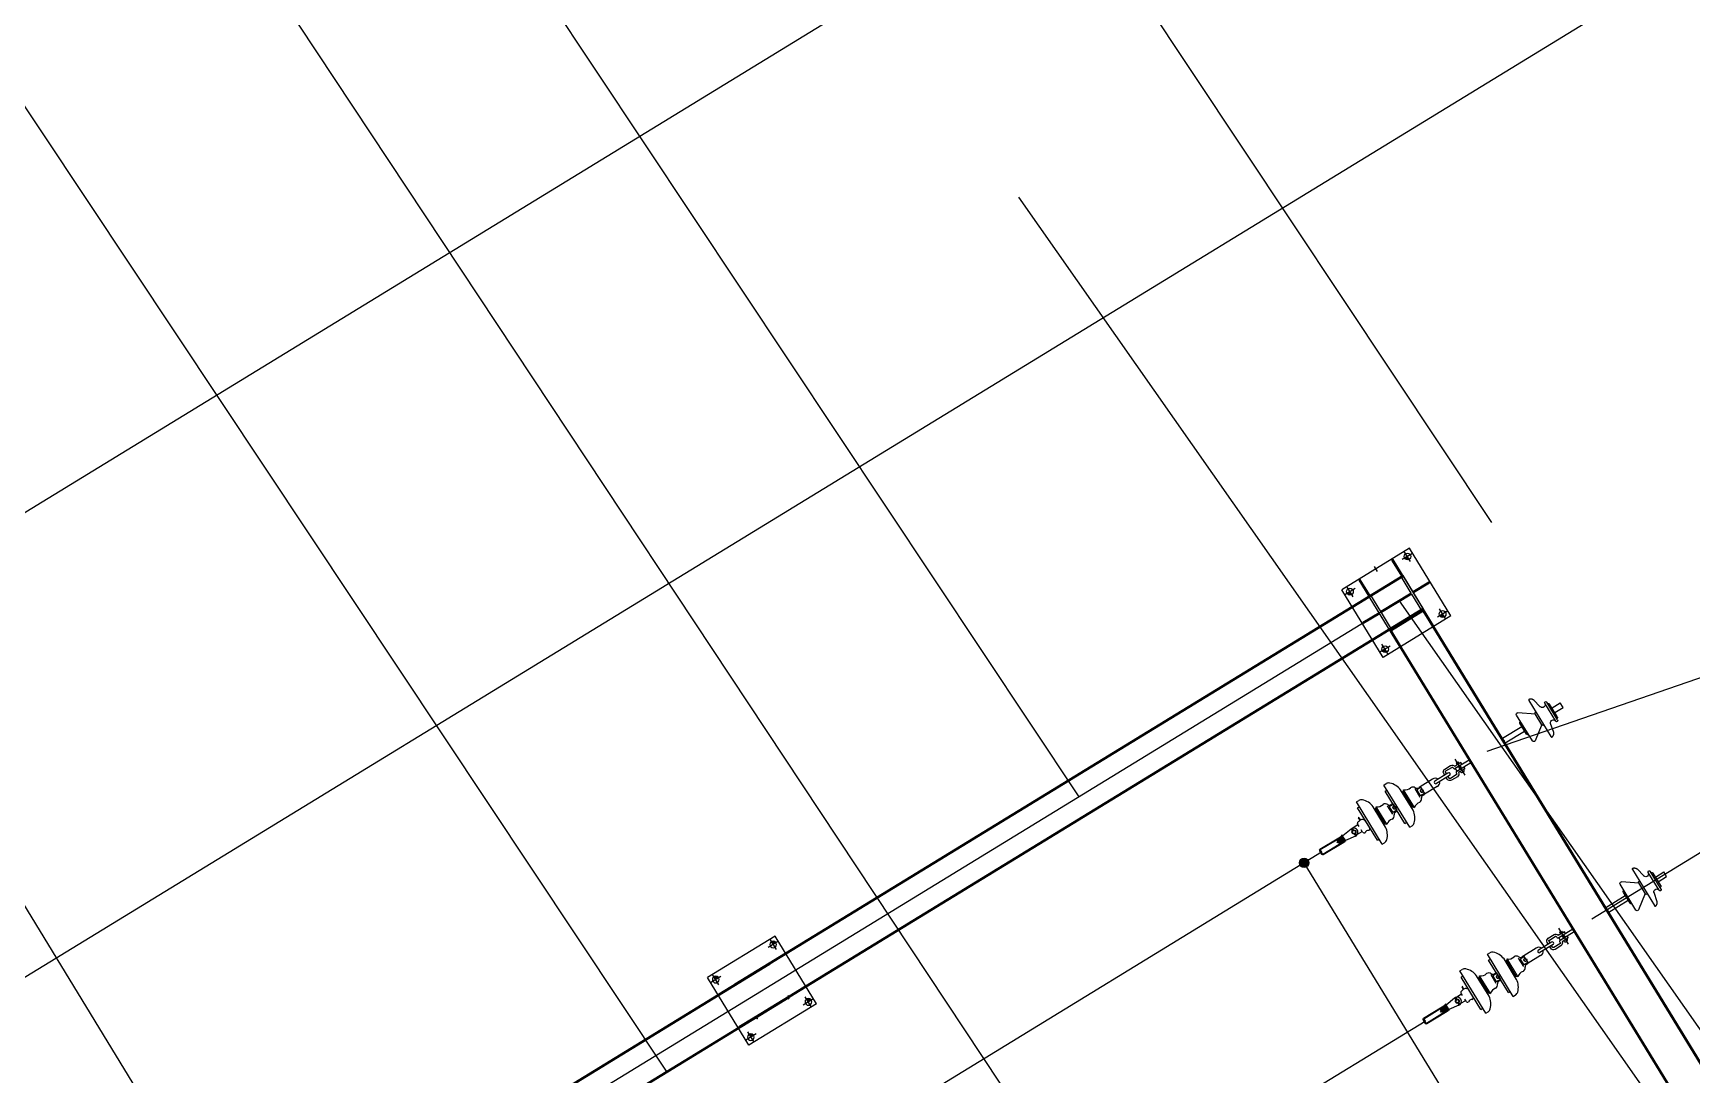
# Model space of a CAD drawing. Header units: millimetres. Extents: x 308437 to 311888, y 6841816 to 6843567.
# Drawn here: x 311657.24 to 311665.61, y 6842032.64 to 6842037.89 of the extents above; entities that cross this region are included whole.
import ezdxf

# ---------------------------------------------------------------- set-up
doc = ezdxf.new("R2010")
doc.units = ezdxf.units.MM
doc.linetypes.add('CENTER', pattern=[2, 1.25, -0.25, 0.25, -0.25])
doc.linetypes.add('DASHED', pattern=[19.05, 12.7, -6.35])
for name, color, linetype in [('C-ESTRUCTURA', 94, 'Continuous'), ('E-CIERROS', 40, 'Continuous'), ('E-CONDUCTOR', 40, 'Continuous'), ('E-EQUIPOS', 54, 'Continuous'), ('E-MALLA-TIERRA', 7, 'DASHED'), ('Franja', 2, 'DASHED'), ('LMT', 4, 'Continuous'), ('POI', 1, 'Continuous'), ('T-TOPOGRAFIA', 60, 'Continuous'), ('T-VIAS', 94, 'Continuous')]:
    doc.layers.add(name, color=color, linetype=linetype)
doc.linetypes.add('CERCO', pattern='A,5,["X",Standard,S=1.8,R=0,X=-1.8,Y=-0.9],5', length=10)

# ---------------------------------------------------------------- blocks, each defined once
blk = doc.blocks.new('M22')
for p, q in [((-30.5, 0), (30.5, 0)), ((0, -30.5), (0, 30.5))]:
    blk.add_line(p, q)
at = {"color": 4, "const_width": 17}
blk.add_lwpolyline([(0, 8.4, 0.414214), (-8.4, 0, 0.414214)], format="xyb", dxfattribs=at)
blk.add_circle((0, 0), 16.9)
at = {"flags": 1}
blk.add_attdef('TOLE', (18, -12.7), '', height=5.26, dxfattribs=at)
blk = doc.blocks.new('3D_INFOPOS')
blk.add_point((0, 0))
at = {"layer": 'T-TOPOGRAFIA', "flags": 1}
blk.add_attdef('POS_PEZ', (7.6, -4.3), '', height=5.26, dxfattribs=at)
blk = doc.blocks.new('A$C343F4AB5')
at = {"layer": 'C-ESTRUCTURA'}
for p, q in [((-3850, -550), (-3850, -4098)), ((-3844, -550), (-3844, -4098)), ((-3656, -550), (-3656, -4098)), ((-3650, -550), (-3650, -4395)), ((-3950, -4000), (-3950, -4400)), ((-3950, -4000), (-3550, -4000)), ((-3850, -4005), (-3850, -4395)), ((-3850, -4005), (-3844, -4005)), ((-3844, -4005), (-3844, -4100)), ((-3656, -4005), (-3650, -4005)), ((-3656, -4005), (-3656, -4100)), ((-3650, -4005), (-3650, -4395)), ((-3550, -4000), (-3550, -4400)), ((-200, -4000), (200, -4000)), ((-200, -4000), (-200, -4400)), ((200, -4000), (200, -4400)), ((-3850, -4085), (-3844, -4085)), ((-3657, -4094), (-3843, -4094)), ((-3843, -4100), (-3843, -4094)), ((-3828.6, -4100), (-3828.6, -4094)), ((-3671.4, -4100), (-3671.4, -4094)), ((-3657, -4100), (-3657, -4094)), ((-3656, -4085), (-3650, -4085)), ((-93, -4100), (-93, -4094)), ((93, -4100), (93, -4094)), ((-3850, -4100), (-3840, -4100)), ((-3850, -4100), (100, -4100)), ((-3850, -4300), (-3850, -4100)), ((-3650, -4100), (-3850, -4100)), ((-3850, -4106), (100, -4106)), ((-3840, -4100), (-3840, -4197)), ((-3660, -4100), (-3660, -4197)), ((-3660, -4100), (-3650, -4100)), ((-195, -4100), (195, -4100)), ((-195, -4100), (-195, -4106)), ((-195, -4106), (-100, -4106)), ((-115, -4100), (-115, -4106)), ((-100, -4100), (-100, -4110)), ((3850, -4100), (-100, -4100)), ((100, -4100), (-100, -4100)), ((3850, -4106), (-100, -4106)), ((100, -4100), (100, -4110)), ((100, -4106), (195, -4106)), ((115, -4100), (115, -4106)), ((195, -4100), (195, -4106)), ((-3945, -4197), (-3945, -4203)), ((-3945, -4197), (-3850, -4197)), ((-3945, -4203), (-3850, -4203)), ((-3865, -4197), (-3865, -4203)), ((-3840, -4197), (-3660, -4197)), ((-3840, -4203), (-3840, -4300)), ((-3840, -4203), (-3660, -4203)), ((-3660, -4203), (-3660, -4300)), ((-3650, -4197), (-3555, -4197)), ((-3650, -4203), (-3555, -4203)), ((-3635, -4197), (-3635, -4203)), ((-3555, -4197), (-3555, -4203)), ((-3850, -4294), (100, -4294)), ((-3850, -4300), (-3840, -4300)), ((-3850, -4300), (100, -4300)), ((-3850, -4315), (-3844, -4315)), ((-3844, -4300), (-3844, -4395)), ((-3660, -4300), (-3650, -4300)), ((-3656, -4300), (-3656, -4395)), ((-3656, -4315), (-3650, -4315)), ((-195, -4294), (-195, -4300)), ((-195, -4294), (-100, -4294)), ((-195, -4300), (195, -4300)), ((-115, -4294), (-115, -4300)), ((-100, -4290), (-100, -4300)), ((3850, -4294), (-100, -4294)), ((3850, -4300), (-100, -4300)), ((100, -4290), (100, -4300)), ((100, -4294), (195, -4294)), ((115, -4294), (115, -4300)), ((195, -4294), (195, -4300)), ((-3950, -4400), (-3550, -4400)), ((-3850, -4395), (-3844, -4395)), ((-3656, -4395), (-3650, -4395)), ((-200, -4400), (200, -4400))]:
    blk.add_line(p, q, dxfattribs=at)
at = {"layer": 'C-ESTRUCTURA', "linetype": 'CENTER', "ltscale": 2}
for p, q in [((-3945, -4200), (-3950, -4200)), ((-200, -4200), (-195, -4200)), ((-3750, -4414.8), (-3750, -4385.2))]:
    blk.add_line(p, q, dxfattribs=at)
at = {"layer": 'C-ESTRUCTURA'}
for p in [(-3657, -4094), (-3657, -4094), (-3657, -4094), (93, -4094), (93, -4094), (93, -4094), (-3850, -4294), (-3850, -4294), (-3850, -4294)]:
    blk.add_point(p, dxfattribs=at)
for name, p, rotation in [('M22', (-3920, -4030), 270), ('M22', (-3580, -4030), 270), ('3D_INFOPOS', (-3847, -4051.4), 327.2957795130823), ('3D_INFOPOS', (-3750, -4097), 90), ('3D_INFOPOS', (-3653, -4051.4), 327.2957795130823), ('3D_INFOPOS', (-3898.6, -4200), 327.2957795130823), ('3D_INFOPOS', (-3750, -4200), 327.2957795130823), ('3D_INFOPOS', (-3750, -4200), 327.2957795130823), ('3D_INFOPOS', (-3601.4, -4200), 327.2957795130823), ('M22', (-3920, -4370), 270), ('3D_INFOPOS', (-3847, -4348.6), 327.2957795130823), ('3D_INFOPOS', (-3653, -4348.6), 327.2957795130823), ('M22', (-3580, -4370), 270)]:
    blk.add_blockref(name, p, dxfattribs=dict(at, rotation=rotation))
at = {"layer": 'C-ESTRUCTURA', "xscale": -1}
for name, p, rotation in [('M22', (-170, -4030), 180), ('M22', (170, -4030), 180), ('3D_INFOPOS', (-148.6, -4103), 122.7042204869177), ('3D_INFOPOS', (148.6, -4103), 122.7042204869177), ('M22', (-170, -4370), 180), ('3D_INFOPOS', (-148.6, -4297), 122.7042204869177), ('M22', (170, -4370), 180), ('3D_INFOPOS', (148.6, -4297), 122.7042204869177)]:
    blk.add_blockref(name, p, dxfattribs=dict(at, rotation=rotation))
blk = doc.blocks.new('A$C7EE857D7')
at = {"layer": 'E-EQUIPOS', "color": 1}
for p, q in [((608.9, 189.5), (622.6, 189.5)), ((608.9, -60.5), (608.9, 189.5)), ((771.4, -60.5), (771.4, 189.5)), ((771.4, 189.5), (785.1, 189.5)), ((513.9, 86.7), (459.8, 78.8)), ((521.3, 86.6), (555.6, 87.5)), ((555.6, 76.2), (555.6, 87.5)), ((567.3, 99.2), (561.8, 97.8)), ((574.7, 115.7), (574.7, 101)), ((578.5, 115.7), (574.7, 115.7)), ((578.5, 100.9), (578.5, 115.7)), ((597.7, 45.5), (597.7, 85.2)), ((597.9, 160), (608.9, 160)), ((597.9, -31.1), (597.9, 160)), ((667.8, 4.1), (667.8, 124.8)), ((667.8, 108.6), (673.7, 108.6)), ((673.7, 20.3), (673.7, 108.6)), ((681, 12.3), (681, 116.6)), ((732.5, 40.3), (732.5, 90.7)), ((760.3, -31.1), (760.3, 160)), ((760.3, 160), (771.4, 160)), ((830.2, 4.1), (830.2, 124.8)), ((830.2, 108.6), (836.1, 108.6)), ((836.1, 20.3), (836.1, 108.6)), ((843.4, 12.3), (843.4, 116.6)), ((894.9, 40.3), (894.9, 90.7)), ((1145.1, 113.7), (1145.1, 18.9)), ((321.4, 75.4), (321.4, 56.2)), ((323.2, 54.2), (323.2, 77.5)), ((326.1, 77.4), (326.1, 64.4)), ((326.1, 54.2), (326.1, 67.3)), ((327.5, 81.7), (438.6, 81.7)), ((327.5, 78.8), (422.8, 78.8)), ((327.5, 52.8), (422.8, 52.8)), ((327.5, 49.9), (438.6, 49.9)), ((416.5, 65.8), (460.5, 65.8)), ((436.9, 49.9), (438.6, 49.9)), ((438.6, 81.7), (454.5, 81.7)), ((438.6, 81.7), (438.6, 49.9)), ((438.6, 49.9), (454.5, 49.9)), ((454.5, 49.4), (454.5, 83.2)), ((459.8, 83.2), (454.5, 83.2)), ((459.8, 49.4), (454.5, 49.4)), ((459.8, 76.3), (459.8, 83.2)), ((459.8, 76.3), (459.8, 78)), ((459.8, 56.2), (459.8, 76.3)), ((459.8, 49.4), (459.8, 56.2)), ((459.8, 54.5), (459.8, 56.2)), ((515, 44.8), (459.8, 52.8)), ((514.8, 79.7), (515.7, 75.9)), ((515.4, 56.2), (515.4, 45.1)), ((515.4, 45.1), (516.5, 45.1)), ((516.5, 45.1), (516.5, 55.9)), ((517, 53.3), (517, 55.9)), ((518.3, 52.9), (517, 53.3)), ((517.5, 49.2), (519.1, 50.8)), ((517.5, 45.1), (517.5, 49.2)), ((518.7, 45.1), (517.5, 45.1)), ((519.5, 52), (518.3, 52.9)), ((518.4, 55.8), (518.4, 54.5)), ((518.4, 54.5), (520.2, 53.9)), ((520.4, 50.3), (518.7, 48.8)), ((518.7, 48.8), (518.7, 45.1)), ((519.1, 50.8), (519.5, 52)), ((520.2, 53.9), (521.1, 52.1)), ((521.1, 52.1), (520.4, 50.3)), ((522.4, 79.5), (521.3, 75.9)), ((528, 47.4), (555.6, 46.5)), ((555.6, 43.1), (555.6, 55.5)), ((667.8, 20.3), (673.7, 20.3)), ((830.2, 20.3), (836.1, 20.3)), ((1078.2, 72.2), (1001.7, 72.3)), ((1078.8, 57.6), (1001.7, 57.6)), ((597.9, -31.1), (608.9, -31.1)), ((608.9, -60.5), (622.6, -60.5)), ((760.3, -31.1), (771.4, -31.1)), ((771.4, -60.5), (785.1, -60.5))]:
    blk.add_line(p, q, dxfattribs=at)
at = {"layer": 'E-EQUIPOS', "color": 1, "linetype": 'Continuous'}
for p, q in [((1139.9, 94.1), (1150.4, 94.1)), ((1139.9, 94.1), (1139.9, 83.3)), ((1150.4, 94.1), (1150.4, 83.3)), ((1161.4, 83.3), (1125.2, 83.3)), ((1161.4, 46.5), (1125.2, 46.5)), ((1139.9, 72.2), (1139.9, 57.7)), ((1150.4, 72.2), (1150.4, 57.7)), ((1161.4, 72.2), (1161.4, 83.3)), ((1161.4, 57.7), (1161.4, 46.5))]:
    blk.add_line(p, q, dxfattribs=at)
at = {"layer": 'E-EQUIPOS', "color": 1}
for points in [[(555.6, 87.5), (556, 90.3), (556.4, 91.7), (557, 93), (558, 94.4), (559.1, 95.7), (560.4, 96.9), (561.8, 97.8)], [(673.7, 108.6), (681.1, 116.6)], [(836.1, 108.6), (843.5, 116.6)], [(996.6, 86.8), (922.8, 85.7)], [(673.7, 20.3), (681.1, 12.3)], [(836.1, 20.3), (843.5, 12.3)], [(996.6, 43), (922.8, 43.2)], [(1204.2, 72.2), (1121.4, 72.2), (1121.4, 57.7), (1204.2, 57.7)], [(1204.2, 72.2), (1204.2, 57.7)]]:
    blk.add_lwpolyline(points, dxfattribs=at)
at = {"layer": 'E-EQUIPOS', "color": 1, "linetype": 'Continuous'}
for points in [[(1059.4, 72.2), (1059.4, 82.1, -0.414214), (1075.1, 97.9), (1109.6, 97.9, -0.39291), (1125.3, 83.3)], [(1070.2, 72.2), (1070.2, 82.1, -0.414214), (1075.1, 87.1), (1109.6, 87.1, -0.414214), (1114.5, 82.1), (1114.5, 79.1, 0.414214), (1121.4, 72.2), (1121.4, 72.2)], [(1125.3, 46.5, -0.39291), (1109.6, 31.9), (1075.1, 31.9, -0.414214), (1059.4, 47.7), (1059.4, 57.6)], [(1121.4, 57.7), (1121.4, 57.7, 0.414214), (1114.5, 50.8), (1114.5, 47.7, -0.414214), (1109.6, 42.8), (1075.1, 42.8, -0.414214), (1070.2, 47.7), (1070.2, 57.6)]]:
    blk.add_lwpolyline(points, format="xyb", dxfattribs=at)
at = {"layer": 'E-EQUIPOS', "color": 1}
for points in [[(738.4, 83.3), (760.5, 83.3), (760.5, 46.5), (738.4, 46.5)], [(900.8, 83.3), (922.9, 83.3), (922.9, 46.5), (900.8, 46.5)]]:
    blk.add_lwpolyline(points, close=True, dxfattribs=at)
for centre, radius in [((518.5, 66), 10.3), ((518.5, 66), 8.22), ((518.6, 80.7), 2.79), ((756.8, 64.5), 7.35), ((919.2, 64.5), 7.35)]:
    blk.add_circle(centre, radius, dxfattribs=at)
for centre, radius, start, end in [((619.4, 158), 31.6, 50.32211, 84.29798), ((578.2, 116.7), 89.9, 5.16661, 46.91382), ((781.9, 158), 31.6, 50.32211, 84.29798), ((740.6, 116.7), 89.9, 5.16661, 46.91382), ((517.4, 65.8), 21.2, 263.39958, 99.61255), ((518.6, 80.7), 3.94, 343.55042, 194.49795), ((576.1, 78.5), 22.5, 17.28638, 113.13885), ((707.3, 147.1), 40.2, 229.22741, 283.20667), ((716.4, 85.9), 22.1, 24.15691, 90), ((750, 100.9), 14.7, 204.15691, 277.10811), ((754.5, 64.5), 22.1, 74.75679, 97.10811), ((869.7, 147.1), 40.2, 229.22741, 283.20667), ((878.9, 85.9), 22.1, 24.15691, 90), ((912.4, 100.9), 14.7, 204.15691, 277.10811), ((917, 64.5), 22.1, 74.75679, 97.10811), ((999.4, 64.9), 22.1, 19.45742, 97.10811), ((323.5, 75.4), 2.08, 97.76523, 180.00042), ((323.5, 56.2), 2.08, 179.99961, 262.23477), ((323.5, 56.2), 2.08, 179.99958, 262.23477), ((564.9, 43.1), 9.34, 179.99998, 269.99997), ((575.5, 21.3), 16.3, 90.00002, 130.07345), ((575.5, 21.3), 16.3, 49.92655, 90.00002), ((586, 45.5), 11.7, 269.99998, 0.00002), ((578.2, 12.2), 89.9, 313.08618, 354.83339), ((707.3, -18.2), 40.2, 76.79333, 130.77259), ((716.4, 43), 22.1, 270, 335.84309), ((750, 28), 14.7, 82.89189, 155.84309), ((756.8, 65.1), 7.35, 60.01991, 299.98009), ((754.5, 64.5), 22.1, 262.89189, 285.24321), ((740.6, 12.2), 89.9, 313.08618, 354.83339), ((869.7, -18.2), 40.2, 76.79333, 130.77259), ((878.9, 43), 22.1, 270, 335.84309), ((912.4, 28), 14.7, 82.89189, 155.84309), ((919.2, 65.1), 7.35, 60.01991, 299.98009), ((917, 64.5), 22.1, 262.89189, 285.24321), ((1001.7, 64.9), 7.35, 89.9939, 270), ((999.4, 64.9), 22.1, 262.89189, 340.52878), ((1078.8, 64.9), 7.35, 270, 94.30708), ((1145.3, 46.8), 11, 182.04413, 358.2866), ((619.4, -29.1), 31.6, 275.70202, 309.67789), ((781.9, -29.1), 31.6, 275.70202, 309.67789)]:
    blk.add_arc(centre, radius, start, end, dxfattribs=at)
at = {"layer": 'E-EQUIPOS', "color": 1, "extrusion": (0, 0, -1)}
for centre, major_axis, start_param, end_param in [((327.5, 77.4), (-3.07, 3.07), 5.497787, 7.068583), ((327.5, 77.4), (-1.02, 1.02), 5.497787, 7.068583), ((438.6, 65.8), (-11.2, 11.2), 4.75168, 6.066397), ((422.8, 75.9), (-2.04, 2.04), 0.785398, 2.924805), ((438.6, 65.8), (-9.81, 9.81), 0.556902, 6.840087), ((436.9, 26.8), (-18.4, 18.4), 6.592701, 6.638161), ((424.8, 53.1), (-2.04, 2.04), 1.610087, 3.496568), ((438.6, 65.8), (-7.77, 7.77), 0.556902, 6.840087), ((438.6, 65.8), (-4.09, 4.09), 0.556902, 6.840087), ((436.9, 26.8), (-16.4, 16.4), 7.068576, 7.068583), ((438.6, 65.8), (-11.2, 11.2), 0.785398, 3.926991)]:
    blk.add_ellipse(centre, major_axis=major_axis, ratio=1, start_param=start_param, end_param=end_param, dxfattribs=at)
at = {"layer": 'E-EQUIPOS', "color": 1}
for major_axis in [(-3.07, -3.07), (-1.02, -1.02)]:
    blk.add_ellipse((327.5, 54.2), major_axis=major_axis, ratio=1, start_param=5.497787, end_param=7.068583, dxfattribs=at)
blk = doc.blocks.new('A$C220F27D2')
at = {"layer": 'E-EQUIPOS'}
for p, q in [((-13.8, 293.2), (-13.8, 342.1)), ((-13.8, 342.1), (13.8, 342.1)), ((13.8, 293.2), (13.8, 342.1)), ((-52.9, 285.7), (52.9, 285.7)), ((-52.9, 274.1), (52.9, 274.1)), ((-37, 293.2), (37, 293.2)), ((-30.2, 205.8), (-82.4, 133.9)), ((-39.2, 213.1), (-39.2, 212.8)), ((-32.2, 205.8), (32.2, 205.8)), ((30.2, 205.8), (82.4, 133.9)), ((39.2, 213.1), (39.2, 212.8)), ((-76.3, 121.8), (76.3, 121.8)), ((-39.2, 121.8), (-39.2, 121.5)), ((-32.2, 114.5), (32.2, 114.5)), ((-13.8, 0), (-13.8, 114.5)), ((13.8, 0), (13.8, 114.5)), ((39.2, 121.8), (39.2, 121.5)), ((-13.8, 0), (13.8, 0)), ((0, -5.1), (0, 4.9))]:
    blk.add_line(p, q, dxfattribs=at)
blk.add_lwpolyline([(111.5, 218.1, -0.414214), (106.5, 213.1), (-106.5, 213.1, -0.414214), (-111.5, 218.1), (-111.4, 218.9), (-111.3, 219.7), (-111.1, 220.4), (-110.9, 221.1), (-110.6, 221.8), (-110.3, 222.6), (-110, 223.3), (-109.6, 224.1), (-109.1, 224.9), (-108.6, 225.8), (-108.1, 226.7), (-107.4, 227.6), (-106.8, 228.5), (-106.1, 229.3), (-105.3, 230.2), (-104.5, 231), (-103.7, 231.8), (-102.8, 232.5), (-101.8, 233.3), (-100.8, 233.9), (-99.7, 234.6), (-98.6, 235.2), (-97.3, 235.8), (-49.3, 245.9), (-48.3, 246.2), (-48.2, 246.3, 0.845424), (-52.9, 274.1)], format="xyb", dxfattribs=at)
blk.add_lwpolyline([(111.5, 218.1), (111.4, 218.9), (111.3, 219.7), (111.1, 220.4), (110.9, 221.1), (110.6, 221.8), (110.3, 222.6), (110, 223.3), (109.6, 224.1), (109.1, 224.9), (108.6, 225.8), (108.1, 226.7), (107.4, 227.6), (106.8, 228.5), (106.1, 229.3), (105.3, 230.2), (104.5, 231), (103.7, 231.8), (102.8, 232.5), (101.8, 233.3), (100.8, 233.9), (99.7, 234.6), (98.6, 235.2), (97.3, 235.8), (49.3, 245.9)], dxfattribs=at)
for centre, radius, start, end in [((-52.9, 279.9), 5.84, 90, 270), ((-37, 285.7), 7.42, 90, 180), ((37, 285.7), 7.42, 0, 90), ((52.9, 259.8), 14.3, 90, 250.84797), ((52.9, 279.9), 5.84, 270, 90), ((-32.2, 212.8), 7, 180, 270), ((32.2, 212.8), 7, 270, 0), ((-76.3, 129.4), 7.63, 143.99214, 270), ((-32.2, 121.5), 7, 180, 270), ((32.2, 121.5), 7, 270, 0), ((76.3, 129.4), 7.63, 270, 36.00786)]:
    blk.add_arc(centre, radius, start, end, dxfattribs=at)
blk = doc.blocks.new('Parrón')
at = {"layer": 'E-CONDUCTOR'}
h = blk.add_hatch(color=256, dxfattribs=at)
h.dxf.hatch_style = 1
h.paths.add_polyline_path([(32.1945, 21.7351, 0.403689), (32.1719, 21.7585), (32.1702, 21.7117, 0.424817)])
h.paths.add_polyline_path([(32.1719, 21.7585, 0.424817), (32.1477, 21.7351, 0.403689), (32.1702, 21.7117)])
at = {"layer": 'E-CIERROS', "linetype": 'CERCO', "ltscale": 0.75}
blk.add_line((15.3524, 24.6113), (48.9024, 24.6113), dxfattribs=at)
at = {"layer": 'E-CONDUCTOR'}
for p, q in [((26.5524, 0), (26.5524, 42.4396)), ((31.063, 0), (29.533, 42.4032)), ((32.2743, 21.7347), (26.7352, 21.7353)), ((32.2743, 20.7347), (26.7352, 20.7353))]:
    blk.add_line(p, q, dxfattribs=at)
for points in [[(32.1711, 19.3623), (32.1711, 21.7348)], [(33.2524, 21.7337), (34.5978, 21.4374)], [(34.5978, 20.7353), (33.2601, 20.7353)]]:
    blk.add_lwpolyline(points, dxfattribs=at)
blk.add_circle((32.1711, 21.7351), 0.0234, dxfattribs=at)
at = {"layer": 'E-MALLA-TIERRA', "ltscale": 0.5}
blk.add_lwpolyline([(34.2833, 0), (31.6974, 41.3209)], dxfattribs=at)
at = {"layer": 'T-VIAS', "linetype": 'ByBlock'}
blk.add_line((15.3524, 26.6113), (89.3525, 26.6113), dxfattribs=at)
at = {"xscale": 0.001, "yscale": 0.001, "zscale": 0.001}
for p in [(31.9482, 21.6704), (31.9482, 20.6704)]:
    blk.add_blockref('A$C7EE857D7', p, dxfattribs=at)
at = {"xscale": -0.001, "yscale": 0.001, "zscale": 0.001, "rotation": 270}
for p in [(33.3525, 21.7353), (33.3525, 20.7353)]:
    blk.add_blockref('A$C220F27D2', p, dxfattribs=at)
at = {"layer": 'C-ESTRUCTURA', "linetype": 'Continuous', "xscale": 0.001, "yscale": 0.001, "zscale": 0.001, "rotation": 180}
blk.add_blockref('A$C343F4AB5', (29.5024, 18.4113), dxfattribs=at)

msp = doc.modelspace()

# ---------------------------------------------------------------- linework, layer by layer
at = {"layer": 'Franja'}
for points in [[(311660.4347, 6842032.655), (311620.3042, 6842092.9996), (311579.2944, 6842204.912), (311364.6268, 6842628.4797), (311188.5115, 6842644.3616), (311160.7233, 6842650.3784), (311066.0512, 6842661.1981), (311041.5768, 6842653.0993), (311028.1414, 6842655.1857), (311013.8579, 6842685.9714), (311005.5551, 6842685.5573), (310895.933, 6842679.9356), (310750.5076, 6842672.8359), (310688.653, 6842671.2681), (310584.6321, 6842665.2597), (310394.526, 6842655.7651), (310220.2453, 6842649.3876), (310085.8595, 6842662.8917), (310085.8595, 6843106.1701)], [(311664.5981, 6842035.4238), (311624.7954, 6842095.2756), (311583.8876, 6842206.9093), (311367.8346, 6842633.2107), (311189.2679, 6842649.3136), (311161.5383, 6842655.3178), (311065.5254, 6842666.2907), (311041.1517, 6842658.2253), (311031.5514, 6842659.7161), (311016.975, 6842691.1331), (311005.3026, 6842690.5509), (310895.683, 6842684.9293), (310750.3223, 6842677.8328), (310688.4454, 6842676.2644), (310584.3633, 6842670.2525), (310394.3099, 6842660.7605), (310220.4046, 6842654.3968), (310090.8595, 6842667.4145), (310090.8595, 6843106.1701)], [(311664.5981, 6842035.4238), (311624.7954, 6842095.2756), (311583.8876, 6842206.9093), (311367.8346, 6842633.2107), (311189.2679, 6842649.3136), (311161.5383, 6842655.3178), (311065.5254, 6842666.2907), (311041.1517, 6842658.2253), (311031.5514, 6842659.7161), (311016.975, 6842691.1331), (311005.3026, 6842690.5509), (310895.683, 6842684.9293), (310750.3223, 6842677.8328), (310688.4454, 6842676.2644), (310584.3633, 6842670.2525), (310394.3099, 6842660.7605), (310220.4046, 6842654.3968), (310088.616, 6842667.6399), (309282.7784, 6842752.9132)], [(311660.4347, 6842032.655), (311620.3042, 6842092.9996), (311579.2944, 6842204.912), (311364.6268, 6842628.4797), (311188.5115, 6842644.3616), (311160.7233, 6842650.3784), (311066.0512, 6842661.1981), (311041.5768, 6842653.0993), (311028.1414, 6842655.1857), (311013.8579, 6842685.9714), (311005.5551, 6842685.5573), (310895.933, 6842679.9356), (310750.5076, 6842672.8359), (310688.653, 6842671.2681), (310584.6321, 6842665.2597), (310394.526, 6842655.7651), (310220.2453, 6842649.3876), (310088.103, 6842662.6663), (309282.2522, 6842747.941)]]:
    msp.add_lwpolyline(points, dxfattribs=at)
at = {"layer": 'LMT'}
for points in [[(311662.5164, 6842034.0394), (311622.5498, 6842094.1376), (311581.591, 6842205.9106), (311366.2307, 6842630.8452), (311188.8897, 6842646.8376), (311161.1308, 6842652.8481), (311065.7883, 6842663.7444), (311041.3642, 6842655.6623), (311029.8464, 6842657.4509), (311015.4164, 6842688.5522), (311005.4289, 6842688.0541), (310895.808, 6842682.4324), (310750.415, 6842675.3343), (310688.5492, 6842673.7663), (310584.4977, 6842667.7561), (310394.4179, 6842658.2628), (310220.325, 6842651.8922), (310088.3595, 6842665.1531), (310088.3595, 6843106.1701)], [(311662.5164, 6842034.0394), (311622.5498, 6842094.1376), (311581.591, 6842205.9106), (311366.2307, 6842630.8452), (311188.8897, 6842646.8376), (311161.1308, 6842652.8481), (311065.7883, 6842663.7444), (311041.3642, 6842655.6623), (311029.8464, 6842657.4509), (311015.4164, 6842688.5522), (311005.4289, 6842688.0541), (310895.808, 6842682.4324), (310750.415, 6842675.3343), (310688.5492, 6842673.7663), (310584.4977, 6842667.7561), (310394.4179, 6842658.2628), (310220.325, 6842651.8922), (310088.3595, 6842665.1531), (309282.5153, 6842750.4271)]]:
    msp.add_lwpolyline(points, dxfattribs=at)
at = {"layer": 'POI'}
msp.add_lwpolyline([(311657.7182, 6842031.1037), (311659.8012, 6842028.1335), (311666.2111, 6842032.063), (311664.1312, 6842035.0273), (311657.7182, 6842031.1037)], close=True, dxfattribs=at)

# ---------------------------------------------------------------- block references
at = {"rotation": 31.45904213535047}
msp.add_blockref('Parrón', (311647.5516, 6841998.3761), dxfattribs=at)

doc.saveas('drawing.dxf')
